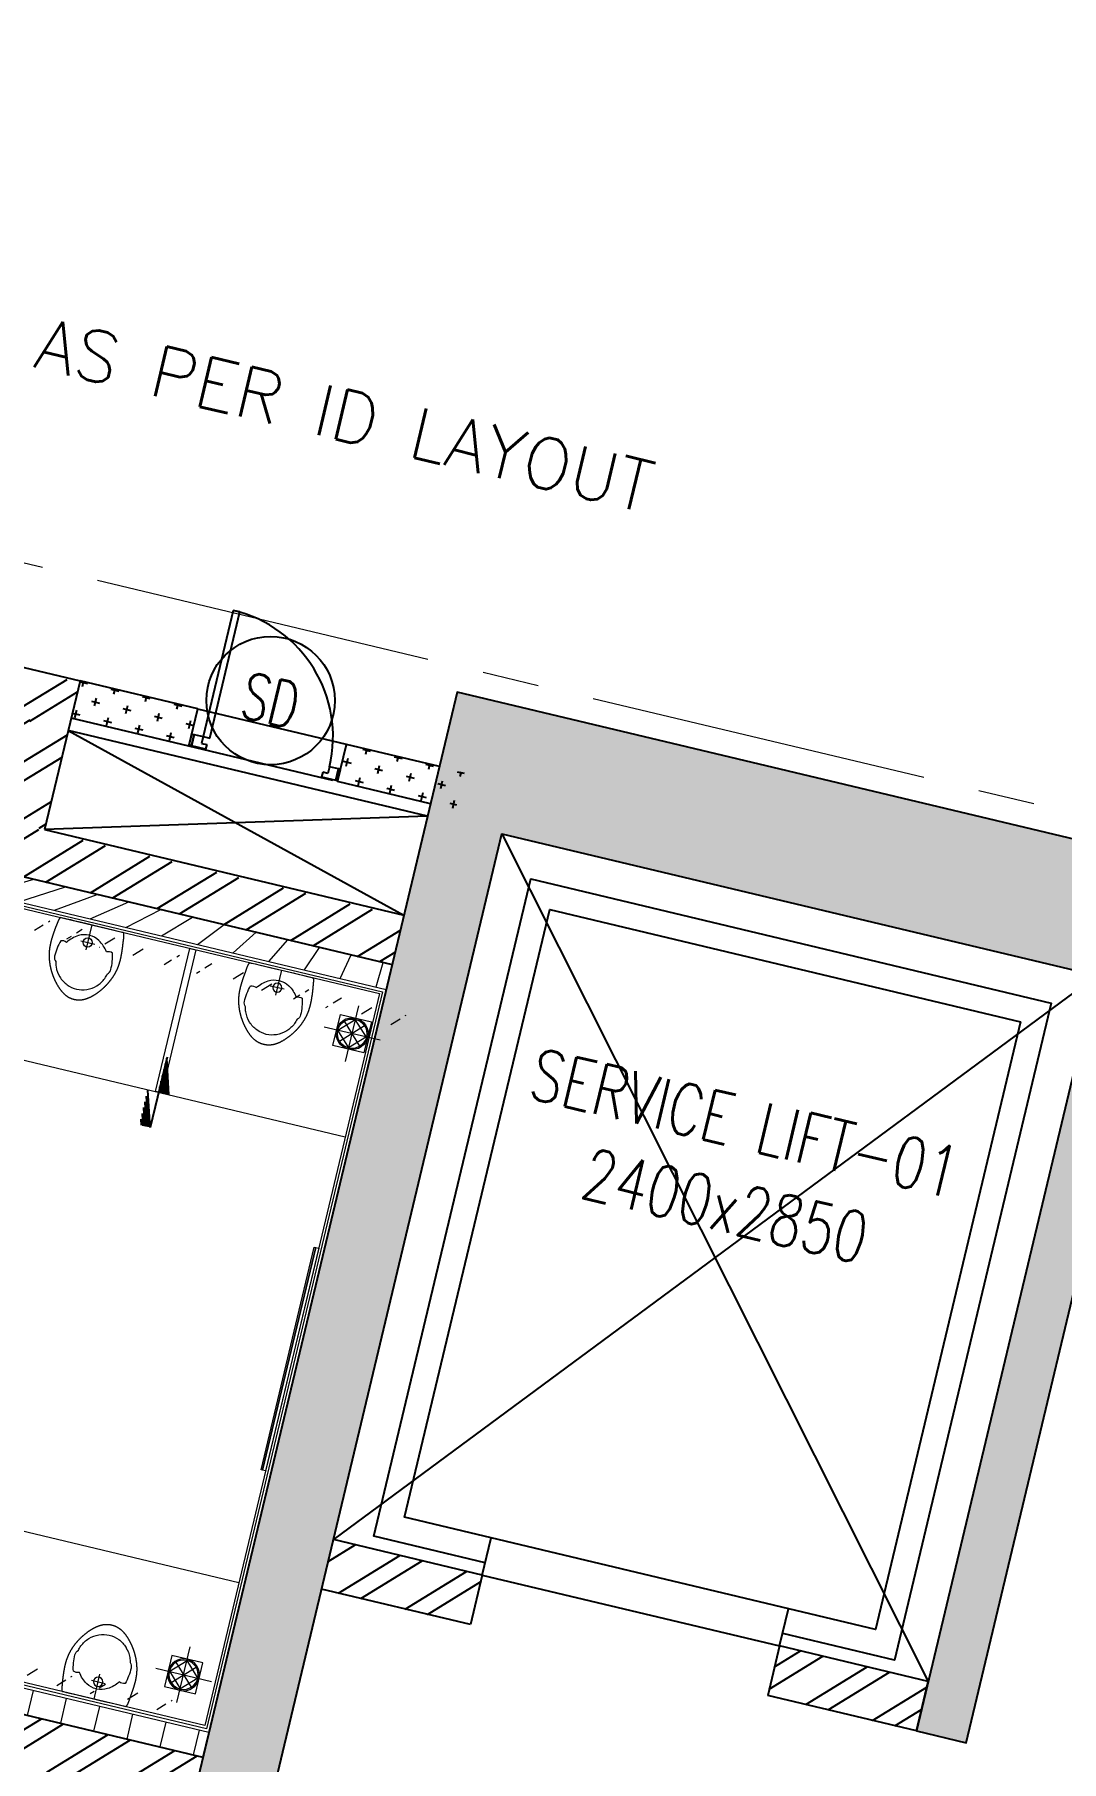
# Model space of a CAD drawing. Header units: millimetres. Extents: x 783817721 to 783927949, y 1443754877 to 1443839643.
# Drawn here: x 783905628 to 783909659, y 1443794272 to 1443801055 of the extents above; entities that cross this region are included whole.
import ezdxf
from ezdxf.enums import TextEntityAlignment as Align

# ---------------------------------------------------------------- set-up
doc = ezdxf.new("R2010")
doc.units = ezdxf.units.MM
doc.header["$LTSCALE"] = 700
doc.linetypes.add('CENTER2', pattern=[28.575, 19.05, -3.175, 3.175, -3.175])
doc.linetypes.add('HIDDEN', pattern=[9.525, 6.35, -3.175])
doc.layers.get('0').update_dxf_attribs({"linetype": 'CONTINUOUS'})
for name, color, linetype in [('A-COL', 31, 'CONTINUOUS'), ('A-CUTO-ABOVE', 8, 'HIDDEN'), ('A-DIM-XXX', 3, 'CONTINUOUS'), ('A-HATCH', 8, 'CONTINUOUS'), ('A-LIFT', 2, 'CONTINUOUS'), ('A-SILL-XXX', 2, 'CONTINUOUS'), ('A-TAG-DOOR', 2, 'CONTINUOUS'), ('A-TAG-RMNAME', 6, 'CONTINUOUS'), ('A-TILE DROP', 8, 'CONTINUOUS'), ('A-WALL 150', 6, 'CONTINUOUS'), ('A-WALL-XXX', 7, 'CONTINUOUS'), ('N-DOOR', 10, 'CONTINUOUS')]:
    doc.layers.add(name, color=color, linetype=linetype)
doc.layers.add('A-GRID', color=31, linetype='CENTER2', lineweight=5)
doc.layers.add('A-INT-FIXTURE', color=250, linetype='CONTINUOUS', lineweight=9)
doc.styles.add('ROMANS', font='romans.shx')
pattern_1 = [(45, (0, 0), (-26.5165043, 26.5165043), [])]
pattern_2 = [(31.58264, (783812088.39, 1443708293.1), (-99.77015, 162.28422), []), (31.58264, (783812175.74, 1443708272.26), (-99.77015, 162.28422), [])]
pattern_3 = [(346.5826, (783888814.277, 1443798714.85), (76.50154, 47.03205), [31.75, -95.25]), (76.5826, (783888826.035, 1443798695.726), (-47.03205, 76.50154), [31.75, -95.25])]

# ---------------------------------------------------------------- blocks, each defined once
blk = doc.blocks.new('TILE DROPE')
at = {"layer": 'A-TILE DROP'}
h = blk.add_hatch(dxfattribs=at)
h.set_pattern_fill('ANSI31', color=256, scale=300)
h.set_pattern_definition(pattern_1)
h.paths.add_polyline_path([(5831275, 4325034), (5831199, 4325034), (5831199, 4325286), (5831275, 4325286)])
h = blk.add_hatch(dxfattribs=at)
h.set_pattern_fill('ANSI31', color=256, scale=300)
h.set_pattern_definition(pattern_1)
h.paths.add_polyline_path([(5831275, 4325034), (5831351, 4325034), (5831351, 4324782), (5831275, 4324782)])
blk.add_line((5831275, 4325286), (5831275, 4324782), dxfattribs=at)
blk = doc.blocks.new('URINAL 3')
for p, q in [((39.2, 135.8), (38.2, 135.6)), ((40.2, 135.9), (39.2, 135.8)), ((41.3, 136), (40.2, 135.9)), ((42.4, 136.2), (41.3, 136)), ((43.4, 136.3), (42.4, 136.2)), ((44.5, 136.4), (43.4, 136.3)), ((45.6, 136.6), (44.5, 136.4)), ((46.8, 136.7), (45.6, 136.6)), ((47.9, 136.8), (46.8, 136.7)), ((49, 137), (47.9, 136.8)), ((50.2, 137.1), (49, 137)), ((51.3, 137.2), (50.2, 137.1)), ((52.5, 137.4), (51.3, 137.2)), ((53.7, 137.5), (52.5, 137.4)), ((54.8, 137.6), (53.7, 137.5)), ((56, 137.8), (54.8, 137.6)), ((57.2, 137.9), (56, 137.8)), ((58.4, 138), (57.2, 137.9)), ((59.6, 138.1), (58.4, 138)), ((60.9, 138.3), (59.6, 138.1)), ((62.1, 138.4), (60.9, 138.3)), ((63.3, 138.5), (62.1, 138.4)), ((64.5, 138.6), (63.3, 138.5)), ((65.8, 138.8), (64.5, 138.6)), ((67, 138.9), (65.8, 138.8)), ((68.3, 139), (67, 138.9)), ((69.5, 139.1), (68.3, 139)), ((70.8, 139.2), (69.5, 139.1)), ((72, 139.3), (70.8, 139.2)), ((73.3, 139.4), (72, 139.3)), ((74.6, 139.5), (73.3, 139.4)), ((75.8, 139.6), (74.6, 139.5)), ((77.1, 139.7), (75.8, 139.6)), ((78.4, 139.8), (77.1, 139.7)), ((79.6, 139.9), (78.4, 139.8)), ((80.9, 140), (79.6, 139.9)), ((82.2, 140.1), (80.9, 140)), ((83.4, 140.2), (82.2, 140.1)), ((84.7, 140.3), (83.4, 140.2)), ((85.9, 140.3), (84.7, 140.3)), ((87.2, 140.4), (85.9, 140.3)), ((88.5, 140.5), (87.2, 140.4)), ((89.7, 140.5), (88.5, 140.5)), ((91, 140.6), (89.7, 140.5)), ((92.2, 140.7), (91, 140.6)), ((93.5, 140.7), (92.2, 140.7)), ((94.7, 140.8), (93.5, 140.7)), ((96, 140.8), (94.7, 140.8)), ((97.2, 140.8), (96, 140.8)), ((98.4, 140.9), (97.2, 140.8)), ((99.7, 140.9), (98.4, 140.9)), ((100.9, 140.9), (99.7, 140.9)), ((102.1, 140.9), (100.9, 140.9)), ((103.3, 141), (102.1, 140.9)), ((104.5, 141), (103.3, 141)), ((105.7, 141), (104.5, 141)), ((106.9, 141), (105.7, 141)), ((108.1, 141), (106.9, 141)), ((109.2, 140.9), (108.1, 141)), ((110.4, 140.9), (109.2, 140.9)), ((111.6, 140.9), (110.4, 140.9)), ((112.7, 140.9), (111.6, 140.9)), ((113.9, 140.8), (112.7, 140.9)), ((115, 140.8), (113.9, 140.8)), ((116.2, 140.8), (115, 140.8)), ((117.3, 140.7), (116.2, 140.8)), ((118.4, 140.6), (117.3, 140.7)), ((119.6, 140.6), (118.4, 140.6)), ((120.7, 140.5), (119.6, 140.6)), ((121.8, 140.4), (120.7, 140.5)), ((122.9, 140.4), (121.8, 140.4)), ((124, 140.3), (122.9, 140.4)), ((125.1, 140.2), (124, 140.3)), ((126.2, 140.1), (125.1, 140.2)), ((127.3, 140), (126.2, 140.1)), ((128.4, 139.9), (127.3, 140)), ((129.4, 139.8), (128.4, 139.9)), ((130.5, 139.7), (129.4, 139.8)), ((131.6, 139.6), (130.5, 139.7)), ((132.6, 139.4), (131.6, 139.6)), ((133.7, 139.3), (132.6, 139.4)), ((134.8, 139.2), (133.7, 139.3)), ((135.8, 139), (134.8, 139.2)), ((136.9, 138.9), (135.8, 139)), ((137.9, 138.7), (136.9, 138.9)), ((139, 138.6), (137.9, 138.7)), ((140, 138.4), (139, 138.6)), ((141, 138.3), (140, 138.4)), ((142.1, 138.1), (141, 138.3)), ((143.1, 137.9), (142.1, 138.1)), ((144.1, 137.7), (143.1, 137.9)), ((145.1, 137.5), (144.1, 137.7)), ((146.1, 137.4), (145.1, 137.5)), ((147.2, 137.2), (146.1, 137.4)), ((148.2, 137), (147.2, 137.2)), ((149.2, 136.7), (148.2, 137)), ((150.2, 136.5), (149.2, 136.7)), ((151.2, 136.3), (150.2, 136.5)), ((152.2, 136.1), (151.2, 136.3)), ((153.2, 135.9), (152.2, 136.1)), ((154.2, 135.6), (153.2, 135.9)), ((0.1, 85.9), (0, 68.2)), ((0, 68.2), (0, 47.5)), ((0.3, 118), (0.1, 106.9)), ((0.1, 106.9), (0.1, 85.9)), ((0.4, 123.1), (0.3, 118)), ((0.5, 126.2), (0.4, 123.1)), ((0.6, 127.9), (0.5, 126.2)), ((0.8, 128.6), (0.6, 127.9)), ((1.1, 128.8), (0.8, 128.6)), ((1.3, 128.9), (1.1, 128.8)), ((1.7, 129), (1.3, 128.9)), ((2, 129.2), (1.7, 129)), ((2.4, 129.3), (2, 129.2)), ((2.8, 129.5), (2.4, 129.3)), ((3.2, 129.7), (2.8, 129.5)), ((3.6, 129.9), (3.2, 129.7)), ((4, 130), (3.6, 129.9)), ((4.5, 130.2), (4, 130)), ((4.9, 130.4), (4.5, 130.2)), ((5.4, 130.5), (4.9, 130.4)), ((5.9, 130.7), (5.4, 130.5)), ((6.3, 130.8), (5.9, 130.7)), ((6.8, 131), (6.3, 130.8)), ((7.3, 131.1), (6.8, 131)), ((7.7, 131.2), (7.3, 131.1)), ((8.2, 131.4), (7.7, 131.2)), ((8.7, 131.5), (8.2, 131.4)), ((9.2, 131.6), (8.7, 131.5)), ((9.8, 131.8), (9.2, 131.6)), ((10.3, 131.9), (9.8, 131.8)), ((10.8, 132), (10.3, 131.9)), ((11.3, 132.1), (10.8, 132)), ((11.9, 132.2), (11.3, 132.1)), ((12.4, 132.4), (11.9, 132.2)), ((13, 132.5), (12.4, 132.4)), ((13.6, 132.6), (13, 132.5)), ((14.2, 132.7), (13.6, 132.6)), ((14.8, 132.8), (14.2, 132.7)), ((15.4, 132.9), (14.8, 132.8)), ((16, 133), (15.4, 132.9)), ((16.6, 133.1), (16, 133)), ((17.3, 133.2), (16.6, 133.1)), ((18, 133.3), (17.3, 133.2)), ((18.6, 133.4), (18, 133.3)), ((20, 133.6), (19.3, 133.5)), ((20.7, 133.7), (20, 133.6)), ((21.4, 133.8), (20.7, 133.7)), ((22.2, 133.9), (21.4, 133.8)), ((22.9, 134.1), (22.2, 133.9)), ((23.7, 134.2), (22.9, 134.1)), ((24.5, 134.3), (23.7, 134.2)), ((25.3, 134.4), (24.5, 134.3)), ((26.1, 134.5), (25.3, 134.4)), ((26.9, 134.6), (26.1, 134.5)), ((27.8, 134.7), (26.9, 134.6)), ((28.7, 134.8), (27.8, 134.7)), ((29.5, 134.9), (28.7, 134.8)), ((30.4, 135.1), (29.5, 134.9)), ((31.3, 135.2), (30.4, 135.1)), ((32.3, 135.3), (31.3, 135.2)), ((33.2, 135.4), (32.3, 135.3)), ((34.2, 135.5), (33.2, 135.4)), ((35.2, 135.3), (34.2, 135.1)), ((36.1, 135.4), (35.2, 135.3)), ((37.1, 135.5), (36.1, 135.4)), ((38.2, 135.6), (37.1, 135.5)), ((155.2, 135.4), (154.2, 135.6)), ((156.2, 135.2), (155.2, 135.4)), ((157.2, 134.9), (156.2, 135.2)), ((158.2, 134.7), (157.2, 134.9)), ((159.2, 134.4), (158.2, 134.7)), ((160.1, 134.1), (159.2, 134.4)), ((161.1, 133.9), (160.1, 134.1)), ((162.1, 133.6), (161.1, 133.9)), ((163.1, 133.3), (162.1, 133.6)), ((164.1, 133), (163.1, 133.3)), ((165.1, 132.7), (164.1, 133)), ((166.1, 132.4), (165.1, 132.7)), ((167, 132.1), (166.1, 132.4)), ((168, 131.8), (167, 132.1)), ((169, 131.5), (168, 131.8)), ((170, 131.2), (169, 131.5)), ((171, 130.9), (170, 131.2)), ((171.9, 130.6), (171, 130.9)), ((172.9, 130.3), (171.9, 130.6)), ((173.9, 129.9), (172.9, 130.3)), ((174.9, 129.6), (173.9, 129.9)), ((175.8, 129.2), (174.9, 129.6)), ((176.8, 128.9), (175.8, 129.2)), ((177.8, 128.5), (176.8, 128.9)), ((178.8, 128.2), (177.8, 128.5)), ((179.8, 127.8), (178.8, 128.2)), ((180.7, 127.4), (179.8, 127.8)), ((181.7, 127.1), (180.7, 127.4)), ((182.7, 126.7), (181.7, 127.1)), ((183.7, 126.3), (182.7, 126.7)), ((184.6, 125.9), (183.7, 126.3)), ((185.6, 125.5), (184.6, 125.9)), ((186.6, 125.1), (185.6, 125.5)), ((187.6, 124.7), (186.6, 125.1)), ((188.5, 124.3), (187.6, 124.7)), ((189.5, 123.9), (188.5, 124.3)), ((190.5, 123.5), (189.5, 123.9)), ((191.4, 123.1), (190.5, 123.5)), ((192.4, 122.6), (191.4, 123.1)), ((193.4, 122.2), (192.4, 122.6)), ((194.4, 121.8), (193.4, 122.2)), ((195.3, 121.3), (194.4, 121.8)), ((196.3, 120.9), (195.3, 121.3)), ((197.3, 120.4), (196.3, 120.9)), ((198.2, 120), (197.3, 120.4)), ((199.2, 119.5), (198.2, 120)), ((200.2, 119), (199.2, 119.5)), ((201.1, 118.6), (200.2, 119)), ((202.1, 118.1), (201.1, 118.6)), ((203, 117.6), (202.1, 118.1)), ((204, 117.1), (203, 117.6)), ((205, 116.6), (204, 117.1)), ((205.9, 116.1), (205, 116.6)), ((206.9, 115.6), (205.9, 116.1)), ((207.8, 115.1), (206.9, 115.6)), ((208.8, 114.6), (207.8, 115.1)), ((209.8, 114.1), (208.8, 114.6)), ((210.7, 113.5), (209.8, 114.1)), ((211.7, 113), (210.7, 113.5)), ((212.6, 112.5), (211.7, 113)), ((213.6, 111.9), (212.6, 112.5)), ((214.5, 111.4), (213.6, 111.9)), ((215.5, 110.9), (214.5, 111.4)), ((216.4, 110.3), (215.5, 110.9)), ((217.4, 109.7), (216.4, 110.3)), ((218.3, 109.2), (217.4, 109.7)), ((219.3, 108.6), (218.3, 109.2)), ((220.2, 108), (219.3, 108.6)), ((221.1, 107.4), (220.2, 108)), ((222.1, 106.9), (221.1, 107.4)), ((223, 106.3), (222.1, 106.9)), ((224, 105.7), (223, 106.3)), ((224.9, 105.1), (224, 105.7)), ((225.8, 104.5), (224.9, 105.1)), ((226.8, 103.9), (225.8, 104.5)), ((227.7, 103.2), (226.8, 103.9)), ((228.6, 102.6), (227.7, 103.2)), ((229.6, 102), (228.6, 102.6)), ((230.5, 101.4), (229.6, 102)), ((231.4, 100.7), (230.5, 101.4)), ((232.3, 100.1), (231.4, 100.7)), ((233.3, 99.4), (232.3, 100.1)), ((234.2, 98.8), (233.3, 99.4)), ((235.1, 98.1), (234.2, 98.8)), ((236, 97.5), (235.1, 98.1)), ((236.9, 96.8), (236, 97.5)), ((237.8, 96.1), (236.9, 96.8)), ((238.7, 95.5), (237.8, 96.1)), ((239.7, 94.8), (238.7, 95.5)), ((240.6, 94.1), (239.7, 94.8)), ((241.5, 93.4), (240.6, 94.1)), ((242.4, 92.7), (241.5, 93.4)), ((243.3, 92), (242.4, 92.7)), ((244.1, 91.3), (243.3, 92)), ((245, 90.6), (244.1, 91.3)), ((245.9, 89.9), (245, 90.6)), ((246.8, 89.2), (245.9, 89.9)), ((247.7, 88.5), (246.8, 89.2)), ((248.6, 87.7), (247.7, 88.5)), ((249.4, 87), (248.6, 87.7)), ((250.3, 86.3), (249.4, 87)), ((251.2, 85.6), (250.3, 86.3)), ((252, 84.8), (251.2, 85.6)), ((252.9, 84.1), (252, 84.8)), ((253.7, 83.4), (252.9, 84.1)), ((254.6, 82.6), (253.7, 83.4)), ((255.4, 81.9), (254.6, 82.6)), ((256.3, 81.1), (255.4, 81.9)), ((257.1, 80.4), (256.3, 81.1)), ((257.9, 79.6), (257.1, 80.4)), ((258.7, 78.8), (257.9, 79.6)), ((259.6, 78.1), (258.7, 78.8)), ((260.4, 77.3), (259.6, 78.1)), ((261.2, 76.5), (260.4, 77.3)), ((262, 75.8), (261.2, 76.5)), ((262.8, 75), (262, 75.8)), ((263.5, 74.2), (262.8, 75)), ((264.3, 73.5), (263.5, 74.2)), ((265.1, 72.7), (264.3, 73.5)), ((265.9, 71.9), (265.1, 72.7)), ((266.6, 71.1), (265.9, 71.9)), ((267.4, 70.3), (266.6, 71.1)), ((268.1, 69.5), (267.4, 70.3)), ((268.9, 68.8), (268.1, 69.5)), ((269.6, 68), (268.9, 68.8)), ((270.3, 67.2), (269.6, 68)), ((0, 47.5), (0, 24.9)), ((0, 24.9), (0, -24.1)), ((0, 1.2), (0, 0.4)), ((0, 0.4), (0, -0.4)), ((70.6, -27.3), (70.6, 28.4)), ((271.1, 66.4), (270.3, 67.2)), ((271.8, 65.6), (271.1, 66.4)), ((272.5, 64.8), (271.8, 65.6)), ((273.2, 64), (272.5, 64.8)), ((273.9, 63.2), (273.2, 64)), ((274.5, 62.4), (273.9, 63.2)), ((275.2, 61.6), (274.5, 62.4)), ((275.9, 60.8), (275.2, 61.6)), ((276.5, 60), (275.9, 60.8)), ((277.2, 59.2), (276.5, 60)), ((277.8, 58.4), (277.2, 59.2)), ((278.5, 57.6), (277.8, 58.4)), ((279.1, 56.8), (278.5, 57.6)), ((279.7, 56), (279.1, 56.8)), ((280.3, 55.2), (279.7, 56)), ((280.9, 54.4), (280.3, 55.2)), ((281.5, 53.6), (280.9, 54.4)), ((282, 52.8), (281.5, 53.6)), ((282.6, 52), (282, 52.8)), ((283.2, 51.2), (282.6, 52)), ((283.7, 50.4), (283.2, 51.2)), ((284.3, 49.6), (283.7, 50.4)), ((284.8, 48.8), (284.3, 49.6)), ((285.3, 48), (284.8, 48.8)), ((285.8, 47.2), (285.3, 48)), ((286.3, 46.4), (285.8, 47.2)), ((286.8, 45.6), (286.3, 46.4)), ((287.3, 44.8), (286.8, 45.6)), ((287.8, 44), (287.3, 44.8)), ((288.2, 43.2), (287.8, 44)), ((288.7, 42.4), (288.2, 43.2)), ((289.1, 41.6), (288.7, 42.4)), ((289.6, 40.8), (289.1, 41.6)), ((290, 40), (289.6, 40.8)), ((290.4, 39.2), (290, 40)), ((290.8, 38.4), (290.4, 39.2)), ((291.2, 37.6), (290.8, 38.4)), ((291.6, 36.8), (291.2, 37.6)), ((292, 36), (291.6, 36.8)), ((292.3, 35.2), (292, 36)), ((292.7, 34.4), (292.3, 35.2)), ((293, 33.6), (292.7, 34.4)), ((293.4, 32.8), (293, 33.6)), ((293.7, 32), (293.4, 32.8)), ((294.1, 31.2), (293.7, 32)), ((294.4, 30.4), (294.1, 31.2)), ((294.7, 29.6), (294.4, 30.4)), ((295, 28.8), (294.7, 29.6)), ((295.3, 28), (295, 28.8)), ((295.5, 27.2), (295.3, 28)), ((295.8, 26.4), (295.5, 27.2)), ((296.1, 25.6), (295.8, 26.4)), ((296.3, 24.8), (296.1, 25.6)), ((296.6, 24), (296.3, 24.8)), ((296.8, 23.2), (296.6, 24)), ((297, 22.4), (296.8, 23.2)), ((297.3, 21.6), (297, 22.4)), ((297.5, 20.8), (297.3, 21.6)), ((297.7, 20), (297.5, 20.8)), ((297.9, 19.2), (297.7, 20)), ((298, 18.4), (297.9, 19.2)), ((298.2, 17.6), (298, 18.4)), ((298.4, 16.8), (298.2, 17.6)), ((298.5, 16), (298.4, 16.8)), ((298.7, 15.2), (298.5, 16)), ((298.8, 14.4), (298.7, 15.2)), ((299, 13.6), (298.8, 14.4)), ((299.1, 12.8), (299, 13.6)), ((299.2, 12), (299.1, 12.8)), ((299.3, 11.2), (299.2, 12)), ((299.4, 10.4), (299.3, 11.2)), ((299.5, 9.6), (299.4, 10.4)), ((299.6, 8.8), (299.5, 9.6)), ((299.7, 8), (299.6, 8.8)), ((299.7, 7.2), (299.7, 8)), ((299.8, 6.4), (299.7, 7.2)), ((299.9, 5.6), (299.8, 6.4)), ((299.9, 4.8), (299.9, 5.6)), ((299.9, 4), (299.9, 4.8)), ((300, 3.2), (299.9, 4)), ((300, 2.4), (300, 3.2)), ((300, 1.6), (300, 2.4)), ((300, 0.8), (300, 1.6)), ((300, 0), (300, 0.8)), ((300, 0), (300, 0)), ((0, 0), (100.8, 0)), ((0, -24.1), (0, -46.7)), ((0, -46.7), (0, -67.4)), ((0, -67.4), (0.1, -85.1)), ((269.6, -68), (270.3, -67.2)), ((270.3, -67.2), (271.1, -66.4)), ((271.1, -66.4), (271.8, -65.6)), ((271.8, -65.6), (272.5, -64.8)), ((272.5, -64.8), (273.2, -64)), ((273.2, -64), (273.9, -63.2)), ((273.9, -63.2), (274.5, -62.4)), ((274.5, -62.4), (275.2, -61.6)), ((275.2, -61.6), (275.9, -60.8)), ((275.9, -60.8), (276.5, -60)), ((276.5, -60), (277.2, -59.2)), ((277.2, -59.2), (277.8, -58.4)), ((277.8, -58.4), (278.5, -57.6)), ((278.5, -57.6), (279.1, -56.8)), ((279.1, -56.8), (279.7, -56)), ((279.7, -56), (280.3, -55.2)), ((280.3, -55.2), (280.9, -54.4)), ((280.9, -54.4), (281.5, -53.6)), ((281.5, -53.6), (282, -52.8)), ((282, -52.8), (282.6, -52)), ((282.6, -52), (283.2, -51.2)), ((283.2, -51.2), (283.7, -50.4)), ((283.7, -50.4), (284.3, -49.6)), ((284.3, -49.6), (284.8, -48.8)), ((284.8, -48.8), (285.3, -48)), ((285.3, -48), (285.8, -47.2)), ((285.8, -47.2), (286.3, -46.4)), ((286.3, -46.4), (286.8, -45.6)), ((286.8, -45.6), (287.3, -44.8)), ((287.3, -44.8), (287.8, -44)), ((287.8, -44), (288.2, -43.2)), ((288.2, -43.2), (288.7, -42.4)), ((288.7, -42.4), (289.1, -41.6)), ((289.1, -41.6), (289.6, -40.8)), ((289.6, -40.8), (290, -40)), ((290, -40), (290.4, -39.2)), ((290.4, -39.2), (290.8, -38.4)), ((290.8, -38.4), (291.2, -37.6)), ((291.2, -37.6), (291.6, -36.8)), ((291.6, -36.8), (292, -36)), ((292, -36), (292.3, -35.2)), ((292.3, -35.2), (292.7, -34.4)), ((292.7, -34.4), (293, -33.6)), ((293, -33.6), (293.4, -32.8)), ((293.4, -32.8), (293.7, -32)), ((293.7, -32), (294.1, -31.2)), ((294.1, -31.2), (294.4, -30.4)), ((294.4, -30.4), (294.7, -29.6)), ((294.7, -29.6), (295, -28.8)), ((295, -28.8), (295.3, -28)), ((295.3, -28), (295.5, -27.2)), ((295.5, -27.2), (295.8, -26.4)), ((295.8, -26.4), (296.1, -25.6)), ((296.1, -25.6), (296.3, -24.8)), ((296.3, -24.8), (296.6, -24)), ((296.6, -24), (296.8, -23.2)), ((296.8, -23.2), (297, -22.4)), ((297, -22.4), (297.3, -21.6)), ((297.3, -21.6), (297.5, -20.8)), ((297.5, -20.8), (297.7, -20)), ((297.7, -20), (297.9, -19.2)), ((297.9, -19.2), (298, -18.4)), ((298, -18.4), (298.2, -17.6)), ((298.2, -17.6), (298.4, -16.8)), ((298.4, -16.8), (298.5, -16)), ((298.5, -16), (298.7, -15.2)), ((298.7, -15.2), (298.8, -14.4)), ((298.8, -14.4), (299, -13.6)), ((299, -13.6), (299.1, -12.8)), ((299.1, -12.8), (299.2, -12)), ((299.2, -12), (299.3, -11.2)), ((299.3, -11.2), (299.4, -10.4)), ((299.4, -10.4), (299.5, -9.6)), ((299.5, -9.6), (299.6, -8.8)), ((299.6, -8.8), (299.7, -8)), ((299.7, -7.2), (299.8, -6.4)), ((299.7, -8), (299.7, -7.2)), ((299.8, -6.4), (299.9, -5.6)), ((299.9, -4), (300, -3.2)), ((299.9, -4.8), (299.9, -4)), ((299.9, -5.6), (299.9, -4.8)), ((300, -0.8), (300, 0)), ((300, 0), (300, 0)), ((300, -1.6), (300, -0.8)), ((300, -2.4), (300, -1.6)), ((300, -3.2), (300, -2.4)), ((0.1, -85.1), (0.1, -99.1)), ((0.1, -99.1), (0.2, -109.7)), ((0.2, -109.7), (0.3, -117.2)), ((0.3, -117.2), (0.4, -122.3)), ((0.4, -122.3), (0.5, -125.4)), ((0.5, -125.4), (0.6, -127.1)), ((0.6, -127.1), (0.8, -127.8)), ((0.8, -127.8), (1.1, -128)), ((1.1, -128), (1.3, -128.1)), ((1.3, -128.1), (1.7, -128.2)), ((1.7, -128.2), (2, -128.4)), ((2, -128.4), (2.4, -128.5)), ((2.4, -128.5), (2.8, -128.7)), ((2.8, -128.7), (3.2, -128.9)), ((3.2, -128.9), (3.6, -129.1)), ((3.6, -129.1), (4, -129.2)), ((4, -129.2), (4.5, -129.4)), ((4.5, -129.4), (4.9, -129.6)), ((4.9, -129.6), (5.4, -129.7)), ((5.4, -129.7), (5.9, -129.9)), ((5.9, -129.9), (6.3, -130)), ((6.3, -130), (6.8, -130.2)), ((6.8, -130.2), (7.3, -130.3)), ((7.3, -130.3), (7.7, -130.5)), ((7.7, -130.5), (8.2, -130.6)), ((8.2, -130.6), (8.7, -130.7)), ((8.7, -130.7), (9.2, -130.9)), ((9.2, -130.9), (9.8, -131)), ((9.8, -131), (10.3, -131.1)), ((10.3, -131.1), (10.8, -131.2)), ((10.8, -131.2), (11.3, -131.3)), ((11.3, -131.3), (11.9, -131.5)), ((11.9, -131.5), (12.4, -131.6)), ((12.4, -131.6), (13, -131.7)), ((13, -131.7), (13.6, -131.8)), ((13.6, -131.8), (14.2, -131.9)), ((14.2, -131.9), (14.8, -132)), ((14.8, -132), (15.4, -132.1)), ((15.4, -132.1), (16, -132.2)), ((16, -132.2), (16.6, -132.3)), ((16.6, -132.3), (17.3, -132.4)), ((17.3, -132.4), (18, -132.5)), ((18, -132.5), (18.6, -132.6)), ((18.6, -132.6), (19.3, -132.7)), ((19.3, -132.7), (20, -132.8)), ((20, -132.8), (20.7, -132.9)), ((20.7, -132.9), (21.4, -133.1)), ((21.4, -133.1), (22.2, -133.2)), ((22.2, -133.2), (22.9, -133.3)), ((22.9, -133.3), (23.7, -133.4)), ((23.7, -133.4), (24.5, -133.5)), ((24.5, -133.5), (25.3, -133.6)), ((25.3, -133.6), (26.1, -133.7)), ((26.1, -133.7), (26.9, -133.8)), ((26.9, -133.8), (27.8, -133.9)), ((27.8, -133.9), (28.7, -134)), ((28.7, -134), (29.5, -134.1)), ((29.5, -134.1), (30.4, -134.3)), ((30.4, -134.3), (31.3, -134.4)), ((31.3, -134.4), (32.3, -134.5)), ((32.3, -134.5), (33.2, -134.6)), ((33.2, -134.6), (34.2, -134.7)), ((34.2, -135.1), (35.2, -135.3)), ((35.2, -135.3), (36.1, -135.4)), ((36.1, -135.4), (37.1, -135.5)), ((37.1, -135.5), (38.2, -135.7)), ((153.2, -135.9), (154.2, -135.6)), ((154.2, -135.6), (155.2, -135.4)), ((155.2, -135.4), (156.2, -135.2)), ((156.2, -135.2), (157.2, -134.9)), ((157.2, -134.9), (158.2, -134.7)), ((158.2, -134.7), (159.2, -134.4)), ((159.2, -134.4), (160.1, -134.1)), ((160.1, -134.1), (161.1, -133.9)), ((161.1, -133.9), (162.1, -133.6)), ((162.1, -133.6), (163.1, -133.3)), ((163.1, -133.3), (164.1, -133)), ((164.1, -133), (165.1, -132.7)), ((165.1, -132.7), (166.1, -132.5)), ((166.1, -132.5), (167, -132.2)), ((167, -132.2), (168, -131.8)), ((168, -131.8), (169, -131.5)), ((169, -131.5), (170, -131.2)), ((170, -131.2), (171, -130.9)), ((171, -130.9), (171.9, -130.6)), ((171.9, -130.6), (172.9, -130.3)), ((172.9, -130.3), (173.9, -129.9)), ((173.9, -129.9), (174.9, -129.6)), ((174.9, -129.6), (175.8, -129.2)), ((175.8, -129.2), (176.8, -128.9)), ((176.8, -128.9), (177.8, -128.5)), ((177.8, -128.5), (178.8, -128.2)), ((178.8, -128.2), (179.8, -127.8)), ((179.8, -127.8), (180.7, -127.5)), ((180.7, -127.5), (181.7, -127.1)), ((181.7, -127.1), (182.7, -126.7)), ((182.7, -126.7), (183.7, -126.3)), ((183.7, -126.3), (184.6, -125.9)), ((184.6, -125.9), (185.6, -125.5)), ((185.6, -125.5), (186.6, -125.1)), ((186.6, -125.1), (187.6, -124.7)), ((187.6, -124.7), (188.5, -124.3)), ((188.5, -124.3), (189.5, -123.9)), ((189.5, -123.9), (190.5, -123.5)), ((190.5, -123.5), (191.4, -123.1)), ((191.4, -123.1), (192.4, -122.6)), ((192.4, -122.6), (193.4, -122.2)), ((193.4, -122.2), (194.4, -121.8)), ((194.4, -121.8), (195.3, -121.3)), ((195.3, -121.3), (196.3, -120.9)), ((196.3, -120.9), (197.3, -120.4)), ((197.3, -120.4), (198.2, -120)), ((198.2, -120), (199.2, -119.5)), ((199.2, -119.5), (200.2, -119)), ((200.2, -119), (201.1, -118.6)), ((201.1, -118.6), (202.1, -118.1)), ((202.1, -118.1), (203, -117.6)), ((203, -117.6), (204, -117.1)), ((204, -117.1), (205, -116.6)), ((205, -116.6), (205.9, -116.1)), ((205.9, -116.1), (206.9, -115.6)), ((206.9, -115.6), (207.8, -115.1)), ((207.8, -115.1), (208.8, -114.6)), ((208.8, -114.6), (209.8, -114.1)), ((209.8, -114.1), (210.7, -113.6)), ((210.7, -113.6), (211.7, -113)), ((211.7, -113), (212.6, -112.5)), ((212.6, -112.5), (213.6, -112)), ((213.6, -112), (214.5, -111.4)), ((214.5, -111.4), (215.5, -110.9)), ((215.5, -110.9), (216.4, -110.3)), ((216.4, -110.3), (217.4, -109.7)), ((217.4, -109.7), (218.3, -109.2)), ((218.3, -109.2), (219.3, -108.6)), ((219.3, -108.6), (220.2, -108)), ((220.2, -108), (221.1, -107.5)), ((221.1, -107.5), (222.1, -106.9)), ((222.1, -106.9), (223, -106.3)), ((223, -106.3), (224, -105.7)), ((224, -105.7), (224.9, -105.1)), ((224.9, -105.1), (225.8, -104.5)), ((225.8, -104.5), (226.8, -103.9)), ((226.8, -103.9), (227.7, -103.2)), ((227.7, -103.2), (228.6, -102.6)), ((228.6, -102.6), (229.6, -102)), ((229.6, -102), (230.5, -101.4)), ((230.5, -101.4), (231.4, -100.7)), ((231.4, -100.7), (232.3, -100.1)), ((232.3, -100.1), (233.3, -99.4)), ((233.3, -99.4), (234.2, -98.8)), ((234.2, -98.8), (235.1, -98.1)), ((235.1, -98.1), (236, -97.5)), ((236, -97.5), (236.9, -96.8)), ((236.9, -96.8), (237.8, -96.1)), ((237.8, -96.1), (238.7, -95.5)), ((238.7, -95.5), (239.7, -94.8)), ((239.7, -94.8), (240.6, -94.1)), ((240.6, -94.1), (241.5, -93.4)), ((241.5, -93.4), (242.4, -92.7)), ((242.4, -92.7), (243.3, -92)), ((243.3, -92), (244.1, -91.3)), ((244.1, -91.3), (245, -90.6)), ((245, -90.6), (245.9, -89.9)), ((245.9, -89.9), (246.8, -89.2)), ((246.8, -89.2), (247.7, -88.5)), ((247.7, -88.5), (248.6, -87.8)), ((248.6, -87.8), (249.4, -87)), ((249.4, -87), (250.3, -86.3)), ((250.3, -86.3), (251.2, -85.6)), ((251.2, -85.6), (252, -84.8)), ((252, -84.8), (252.9, -84.1)), ((252.9, -84.1), (253.7, -83.4)), ((253.7, -83.4), (254.6, -82.6)), ((254.6, -82.6), (255.4, -81.9)), ((255.4, -81.9), (256.3, -81.1)), ((256.3, -81.1), (257.1, -80.4)), ((257.1, -80.4), (257.9, -79.6)), ((257.9, -79.6), (258.7, -78.8)), ((258.7, -78.8), (259.6, -78.1)), ((259.6, -78.1), (260.4, -77.3)), ((260.4, -77.3), (261.2, -76.6)), ((261.2, -76.6), (262, -75.8)), ((262, -75.8), (262.8, -75)), ((262.8, -75), (263.5, -74.2)), ((263.5, -74.2), (264.3, -73.5)), ((264.3, -73.5), (265.1, -72.7)), ((265.1, -72.7), (265.9, -71.9)), ((265.9, -71.9), (266.6, -71.1)), ((266.6, -71.1), (267.4, -70.3)), ((267.4, -70.3), (268.1, -69.6)), ((268.1, -69.6), (268.9, -68.8)), ((268.9, -68.8), (269.6, -68)), ((38.2, -135.7), (39.2, -135.8)), ((39.2, -135.8), (40.2, -135.9)), ((40.2, -135.9), (41.3, -136)), ((41.3, -136), (42.4, -136.2)), ((42.4, -136.2), (43.4, -136.3)), ((43.4, -136.3), (44.5, -136.4)), ((44.5, -136.4), (45.6, -136.6)), ((45.6, -136.6), (46.8, -136.7)), ((46.8, -136.7), (47.9, -136.8)), ((47.9, -136.8), (49, -137)), ((49, -137), (50.2, -137.1)), ((50.2, -137.1), (51.3, -137.2)), ((51.3, -137.2), (52.5, -137.4)), ((52.5, -137.4), (53.7, -137.5)), ((53.7, -137.5), (54.8, -137.6)), ((54.8, -137.6), (56, -137.8)), ((56, -137.8), (57.2, -137.9)), ((57.2, -137.9), (58.4, -138)), ((58.4, -138), (59.6, -138.2)), ((59.6, -138.2), (60.9, -138.3)), ((60.9, -138.3), (62.1, -138.4)), ((62.1, -138.4), (63.3, -138.5)), ((63.3, -138.5), (64.5, -138.6)), ((64.5, -138.6), (65.8, -138.8)), ((65.8, -138.8), (67, -138.9)), ((67, -138.9), (68.3, -139)), ((68.3, -139), (69.5, -139.1)), ((69.5, -139.1), (70.8, -139.2)), ((70.8, -139.2), (72, -139.3)), ((72, -139.3), (73.3, -139.4)), ((73.3, -139.4), (74.6, -139.5)), ((74.6, -139.5), (75.8, -139.6)), ((75.8, -139.6), (77.1, -139.7)), ((77.1, -139.7), (78.4, -139.8)), ((78.4, -139.8), (79.6, -139.9)), ((79.6, -139.9), (80.9, -140)), ((80.9, -140), (82.2, -140.1)), ((82.2, -140.1), (83.4, -140.2)), ((83.4, -140.2), (84.7, -140.3)), ((84.7, -140.3), (85.9, -140.3)), ((85.9, -140.3), (87.2, -140.4)), ((87.2, -140.4), (88.5, -140.5)), ((88.5, -140.5), (89.7, -140.6)), ((89.7, -140.6), (91, -140.6)), ((91, -140.6), (92.2, -140.7)), ((92.2, -140.7), (93.5, -140.7)), ((93.5, -140.7), (94.7, -140.8)), ((94.7, -140.8), (96, -140.8)), ((96, -140.8), (97.2, -140.8)), ((97.2, -140.8), (98.4, -140.9)), ((98.4, -140.9), (99.7, -140.9)), ((99.7, -140.9), (100.9, -140.9)), ((100.9, -140.9), (102.1, -141)), ((102.1, -141), (103.3, -141)), ((103.3, -141), (104.5, -141)), ((104.5, -141), (105.7, -141)), ((105.7, -141), (106.9, -141)), ((106.9, -141), (108.1, -141)), ((108.1, -141), (109.2, -141)), ((109.2, -141), (110.4, -140.9)), ((110.4, -140.9), (111.6, -140.9)), ((111.6, -140.9), (112.7, -140.9)), ((112.7, -140.9), (113.9, -140.8)), ((113.9, -140.8), (115, -140.8)), ((115, -140.8), (116.2, -140.8)), ((116.2, -140.8), (117.3, -140.7)), ((117.3, -140.7), (118.4, -140.7)), ((118.4, -140.7), (119.6, -140.6)), ((119.6, -140.6), (120.7, -140.5)), ((120.7, -140.5), (121.8, -140.5)), ((121.8, -140.5), (122.9, -140.4)), ((122.9, -140.4), (124, -140.3)), ((124, -140.3), (125.1, -140.2)), ((125.1, -140.2), (126.2, -140.1)), ((126.2, -140.1), (127.3, -140)), ((127.3, -140), (128.4, -139.9)), ((128.4, -139.9), (129.4, -139.8)), ((129.4, -139.8), (130.5, -139.7)), ((130.5, -139.7), (131.6, -139.6)), ((131.6, -139.6), (132.6, -139.4)), ((132.6, -139.4), (133.7, -139.3)), ((133.7, -139.3), (134.8, -139.2)), ((134.8, -139.2), (135.8, -139)), ((135.8, -139), (136.9, -138.9)), ((136.9, -138.9), (137.9, -138.7)), ((137.9, -138.7), (139, -138.6)), ((139, -138.6), (140, -138.4)), ((140, -138.4), (141, -138.3)), ((141, -138.3), (142.1, -138.1)), ((142.1, -138.1), (143.1, -137.9)), ((143.1, -137.9), (144.1, -137.7)), ((144.1, -137.7), (145.1, -137.5)), ((145.1, -137.5), (146.1, -137.4)), ((146.1, -137.4), (147.2, -137.2)), ((147.2, -137.2), (148.2, -137)), ((148.2, -137), (149.2, -136.8)), ((149.2, -136.8), (150.2, -136.5)), ((150.2, -136.5), (151.2, -136.3)), ((151.2, -136.3), (152.2, -136.1)), ((152.2, -136.1), (153.2, -135.9))]:
    blk.add_line(p, q)
blk.add_circle((70.6, 0), 18.1)
for centre, radius, start, end in [((160.9, -23.3), 126, 124.62922, 149.04542), ((118.9, 93.6), 32.5, 160.73256, 203.95538), ((153, -121.8), 235.2, 90, 105.96364), ((152.5, 86.1), 27.3, 41.90691, 89.03355), ((150, -3.3), 110, 67.50926, 78.03869), ((150.5, -2.2), 108.8, 45.09612, 67.50926), ((151.1, -1.5), 107.9, 22.51077, 45.09612), ((120.7, 0.8), 79.1, 149.04542, 180), ((120.7, 0.8), 79.1, 180, 180.59673), ((152.2, -1.1), 106.7, 0.58359, 22.51077), ((120.7, -0.8), 79.1, 179.40327, 180), ((120.7, -0.8), 79.1, 180, 210.95458), ((160.9, 23.3), 126, 210.95458, 235.37078), ((151.1, 1.5), 107.9, 314.90388, 337.48923), ((152.2, 1.1), 106.7, 337.48923, 359.41641), ((118.9, -93.6), 32.5, 156.04462, 199.26744), ((153, 121.8), 235.2, 254.03636, 270), ((152.5, -86.1), 27.3, 270.96645, 318.09309), ((150, 3.3), 110, 281.96131, 292.49074), ((150.5, 2.2), 108.8, 292.49074, 314.90388)]:
    blk.add_arc(centre, radius, start, end)
blk = doc.blocks.new('FLR TRAP 5')
for p, q in [((0, 112.5), (0, -112.5)), ((112.5, 0), (-112.5, 0)), ((-62.5, 62.5), (62.5, 62.5)), ((-62.5, -62.5), (-62.5, 62.5)), ((1, 57.6), (-57.6, -1)), ((-57.6, 1), (1, -57.6)), ((40.7, 40.7), (-40.7, -40.7)), ((-40.7, 40.7), (40.7, -40.7)), ((-1, 57.6), (57.6, -1)), ((57.6, 1), (-1, -57.6)), ((62.5, 62.5), (62.5, -62.5)), ((62.5, -62.5), (-62.5, -62.5))]:
    blk.add_line(p, q)
for radius in [62.6, 57.6]:
    blk.add_circle((0, 0), radius)
blk = doc.blocks.new('125')
at = {"layer": 'A-INT-FIXTURE'}
h = blk.add_hatch(dxfattribs=at)
h.set_pattern_fill('ANSI33', color=256, scale=15, angle=13.4174)
h.set_pattern_definition([(45, (98463.52, 14008.26), (-67.35192, 67.35192), []), (45, (98530.87, 14008.26), (-67.35192, 67.35192), [47.625, -23.8125])])
h.paths.add_polyline_path([(347740.2, -476.2), (349290.2, -476.2), (349290.2, -376.2), (347740.2, -376.2)])
h = blk.add_hatch(dxfattribs=at)
h.set_pattern_fill('GOST_GLASS', color=256, angle=-360, style=0)
h.set_pattern_definition([(44.99999998, (-7723075.2346, -4467071.339), (8.4852813742, -2.6e-09), [5, -7]), (44.99999998, (-7723073.113, -4467071.339), (8.4852813742, -2.6e-09), [2, -10]), (44.99999998, (-7723075.2346, -4467069.2177), (8.4852813742, -2.6e-09), [2, -10])])
h.paths.add_polyline_path([(349250.2, -1526.7), (349256.2, -1526.7), (349256.2, -2425.7), (349250.2, -2425.7)])
h = blk.add_hatch(dxfattribs=at)
h.set_pattern_fill('ANSI33', color=256, scale=15, angle=13.4174)
h.set_pattern_definition([(45, (98463.52, 10908.26), (-67.35192, 67.35192), []), (45, (98530.87, 10908.26), (-67.35192, 67.35192), [47.625, -23.8125])])
h.paths.add_polyline_path([(347490.2, -3576.2), (349290.2, -3576.2), (349290.2, -3476.2), (347490.2, -3476.2)])
for p, q in [((347762.2, -1076.2), (349268.2, -1076.5)), ((347512.2, -2876.2), (349268.2, -2876.2))]:
    blk.add_line(p, q, dxfattribs=at)
for points in [[(347752.2, -488.2), (349278.2, -488.2), (349278.2, -3464.2), (347502.2, -3464.2)], [(347762.2, -498.2), (349268.2, -498.2), (349268.2, -3454.2), (347512.2, -3454.2)]]:
    blk.add_lwpolyline(points, dxfattribs=at)
for points in [[(347740.2, -476.2), (349290.2, -476.2), (349290.2, -376.2), (347740.2, -376.2)], [(348527.7, -1076.2), (348502.7, -1076.2), (348502.7, -498.2), (348527.7, -498.2)], [(349250.2, -1526.7), (349256.2, -1526.7), (349256.2, -2425.7), (349250.2, -2425.7)], [(349256.2, -1526.7), (349268.2, -1526.7), (349268.2, -2425.7), (349256.2, -2425.7)], [(347490.2, -3576.2), (349290.2, -3576.2), (349290.2, -3476.2), (347490.2, -3476.2)]]:
    blk.add_lwpolyline(points, close=True, dxfattribs=at)
for name, p, rotation in [('URINAL 3', (348107.5, -498.2), 269.9998743449004), ('FLR TRAP 5', (349200.4, -676.3, 0), 269.9999998925817)]:
    blk.add_blockref(name, p, dxfattribs=dict(at, rotation=rotation))
for name, p, xscale, rotation in [('URINAL 3', (348873, -498.2), -1.000000000000001, 90.00012562787731), ('URINAL 3', (348821.5, -3454.2), -0.9999999999999986, 270.00012504296), ('FLR TRAP 5', (349141.3, -3279, 0), -1.000000000000003, 90.00000012551564)]:
    blk.add_blockref(name, p, dxfattribs=dict(at, xscale=xscale, rotation=rotation))
at = {"layer": 'A-INT-FIXTURE', "xscale": -0.5625000000000009, "yscale": 0.5625000000000007, "zscale": 0.5624999999999991, "rotation": 1.349600979591391e-07}
blk.add_blockref('TILE DROPE', (3628607.2, -2433908.1), dxfattribs=at)
blk = doc.blocks.new('col-2 -15')
at = {"layer": 'A-COL', "ltscale": 0.1}
h = blk.add_hatch(color=250, dxfattribs=at)
h.dxf.hatch_style = 1
h.paths.add_polyline_path([(80075, 22350), (80075, 26350), (82475, 26350), (82475, 23300), (82675, 23300), (82675, 26350), (82675, 26850), (79775, 26850), (79775, 22350)])
blk.add_lwpolyline([(80075, 22350), (80075, 26350), (82475, 26350), (82475, 23300), (82675, 23300), (82675, 26350), (82675, 26850), (79775, 26850), (79775, 22350)], close=True, dxfattribs=at)
at = {"layer": 'A-GRID', "color": 1, "ltscale": 0.1}
blk.add_line((-3710.6, 26950), (95723.8, 26950), dxfattribs=at)
blk = doc.blocks.new('A$C4B8A5E4F')
at = {"layer": 'A-LIFT'}
for p, q in [((599.3, -100), (599.3, -250)), ((1799.3, -100), (1799.3, -250))]:
    blk.add_line(p, q, dxfattribs=at)
blk.add_lwpolyline([(599.3, -150), (150.7, -150), (150.7, -2803.7), (2250.7, -2803.7), (2250.7, -150), (1800.7, -150)], dxfattribs=at)
blk.add_lwpolyline([(2150.7, -2703.7), (2150.7, -250), (250.7, -250), (250.7, -2703.7)], close=True, dxfattribs=at)
blk = doc.blocks.new('1000 SINGLE 1')
for p, q in [((120, 925), (75, 925)), ((75, 925), (75, 75)), ((120, 75), (120, 925)), ((15, 0), (15, 75)), ((15, 75), (75, 75)), ((75, 75), (75, 30)), ((75, 75), (120, 75)), ((75, 30), (110, 30)), ((110, 30), (110, 0)), ((925, 30), (890, 30)), ((890, 30), (890, 0)), ((985, 75), (925, 75)), ((925, 75), (925, 30)), ((985, 0), (985, 75)), ((110, 0), (15, 0)), ((890, 0), (985, 0))]:
    blk.add_line(p, q)
at = {"color": 8}
for p, q in [((0, 0), (0, 75)), ((0, 75), (15, 75)), ((15, 0), (0, 0)), ((15, 75), (15, 0)), ((1000, 75), (985, 75)), ((985, 75), (985, 0)), ((1000, 0), (1000, 75)), ((985, 0), (1000, 0))]:
    blk.add_line(p, q, dxfattribs=at)
blk.add_arc((75, 75), 850, 0, 90, dxfattribs=at)
blk = doc.blocks.new('TAG-DOOR-WINOW')
blk.add_circle((0, 0), 2.8)
at = {"style": 'ROMANS', "width": 0.7}
blk.add_attdef('DW', text='', height=2, dxfattribs=at).set_placement((0, 0), align=Align.MIDDLE_CENTER)

msp = doc.modelspace()

# ---------------------------------------------------------------- hatches: boundary and pattern name
at = {"layer": 'A-HATCH'}
h = msp.add_hatch(dxfattribs=at)
h.set_pattern_fill('ANSI32', color=256, scale=20, angle=0.00004, style=0)
h.set_pattern_definition([(31.58264, (783812086.92, 1443708286.93), (-99.77015, 162.28422), []), (31.58264, (783812174.27, 1443708266.09), (-99.77015, 162.28422), [])])
h.paths.add_polyline_path([(783905806.1, 1443798510.1), (783901550, 1443799525.4), (783901505, 1443799337.1), (783905761.2, 1443798321.7)])
h = msp.add_hatch(dxfattribs=at)
h.set_pattern_fill('CROSS', color=256, scale=10, angle=0.00004, style=0)
h.set_pattern_definition(pattern_3)
h.paths.add_polyline_path([(783905807, 1443798516.4), (783906269.1, 1443798406.2), (783906234.3, 1443798260.3), (783905772.2, 1443798370.5)])
h = msp.add_hatch(dxfattribs=at)
h.set_pattern_fill('ANSI32', color=256, scale=20, angle=0.00004, style=0)
h.set_pattern_definition(pattern_2)
h.paths.add_polyline_path([(783905567.6, 1443798374.5), (783905762.7, 1443798327.9), (783905668.4, 1443797932.7), (783905473.3, 1443797979.2)])
h = msp.add_hatch(dxfattribs=at)
h.set_pattern_fill('CROSS', color=256, scale=10, angle=0.00004, style=0)
h.set_pattern_definition(pattern_3)
h.paths.add_polyline_path([(783906852.7, 1443798267), (783907314.7, 1443798156.8), (783907279.9, 1443798010.9), (783906817.9, 1443798121.1)])
h = msp.add_hatch(dxfattribs=at)
h.set_pattern_fill('ANSI32', color=256, scale=20, angle=0.00004, style=0)
h.set_pattern_definition([(31.58264, (783812087, 1443708287.26), (-99.77015, 162.28422), []), (31.58264, (783812174.35, 1443708266.42), (-99.77015, 162.28422), [])])
h.paths.add_polyline_path([(783907031.9, 1443797402.1), (783907076.8, 1443797590.5), (783905471.9, 1443797973.4), (783905426.9, 1443797785)])
h = msp.add_hatch(dxfattribs=at)
h.set_pattern_fill('ANSI32', color=256, scale=20, angle=0.00004, style=0)
h.set_pattern_definition([(31.58264, (783812088.39, 1443708293.1), (-99.77015, 162.28422), []), (31.58264, (783812175.74, 1443708272.26), (-99.77015, 162.28422), [])])
h.paths.add_polyline_path([(783902766, 1443794924), (783902812.4, 1443795118.6), (783900964.3, 1443795559.4), (783900917.9, 1443795364.9)])
h.paths.add_polyline_path([(783906340.7, 1443794071.3), (783906242.9, 1443794094.6), (783906289.3, 1443794289.1), (783903396.1, 1443794979.3), (783903349.7, 1443794784.8)])
h = msp.add_hatch(dxfattribs=at)
h.set_pattern_fill('ANSI32', color=256, scale=20, angle=0.00004, style=0)
h.set_pattern_definition(pattern_2)
h.paths.add_polyline_path([(783907385.2, 1443795004.4), (783906801.5, 1443795143.6), (783906755.1, 1443794949.1), (783907338.8, 1443794809.8)])
h.paths.add_polyline_path([(783909136, 1443794586.7), (783908552.4, 1443794725.9), (783908506, 1443794531.4), (783909089.6, 1443794392.2)])
h.paths.add_polyline_path([(783908370.3, 1443791376.8), (783907786.7, 1443791516), (783907740.3, 1443791321.4), (783908323.9, 1443791182.2)])
h.paths.add_polyline_path([(783906619.4, 1443791794.4), (783906035.8, 1443791933.7), (783905989.4, 1443791739.1), (783906573, 1443791599.9)])

# ---------------------------------------------------------------- linework, layer by layer
at = {"layer": 'A-CUTO-ABOVE'}
for p, q in [((783905760.6, 1443798321.9, 0), (783907078.2, 1443797596.3, 0)), ((783907171.1, 1443797985.4, 0), (783905667.9, 1443797933.1, 0)), ((783907462.9, 1443797915.8, 0), (783909136, 1443794586.7, 0)), ((783909797.4, 1443797358.9, 0), (783906801.5, 1443795143.6, 0))]:
    msp.add_line(p, q, dxfattribs=at)
at = {"layer": 'A-SILL-XXX'}
for p, q in [((783906852.7, 1443798267.1, 0), (783906269.4, 1443798405.5, 0)), ((783907171.1, 1443797985.4, 0), (783905760.6, 1443798321.9, 0)), ((783906798.9, 1443798125.6, 0), (783906234.3, 1443798260.3, 0)), ((783907385.4, 1443795004.3, 0), (783908552.6, 1443794725.9, 0))]:
    msp.add_line(p, q, dxfattribs=at)
at = {"layer": 'A-WALL 150'}
for p, q in [((783906269.1, 1443798406.2, 0), (783905807, 1443798516.4, 0)), ((783906234.3, 1443798260.3, 0), (783905772.2, 1443798370.5, 0)), ((783906234.3, 1443798260.3, 0), (783906269.1, 1443798406.2, 0)), ((783906817.9, 1443798121.1, 0), (783906852.7, 1443798267, 0)), ((783907217.5, 1443798180, 0), (783906852.7, 1443798267, 0)), ((783907182.7, 1443798034.1, 0), (783906817.9, 1443798121.1, 0))]:
    msp.add_line(p, q, dxfattribs=at)
at = {"layer": 'A-WALL-XXX', "linetype": 'ByBlock'}
for p, q in [((783901551.5, 1443799531.6, 0), (783905807, 1443798516.4, 0)), ((783905807, 1443798516.4, 0), (783905667.9, 1443797933.1, 0)), ((783905667.9, 1443797933.1, 0), (783907078.3, 1443797596.7, 0)), ((783905426.9, 1443797785, 0), (783907031.9, 1443797402.1, 0)), ((783900963.7, 1443795559.6, 0), (783906289.3, 1443794289.1, 0))]:
    msp.add_line(p, q, dxfattribs=at)
at = {"layer": 'A-WALL-XXX'}
for p, q in [((783907385.2, 1443795004.4, 0), (783906801.5, 1443795143.6, 0)), ((783907385.2, 1443795004.4, 0), (783907338.8, 1443794809.8, 0)), ((783907338.8, 1443794809.8, 0), (783906755.1, 1443794949.1, 0)), ((783908552.4, 1443794725.9, 0), (783908506, 1443794531.4, 0)), ((783908552.4, 1443794725.9, 0), (783908506, 1443794531.4, 0)), ((783909136, 1443794586.7, 0), (783908552.4, 1443794725.9, 0)), ((783909089.6, 1443794392.2, 0), (783909136, 1443794586.7, 0)), ((783909089.6, 1443794392.2, 0), (783908506, 1443794531.4, 0))]:
    msp.add_line(p, q, dxfattribs=at)

# ---------------------------------------------------------------- block references
at = {"layer": 'A-COL', "rotation": 346.5826406508676}
msp.add_blockref('col-2 -15', (783823459.1, 1443790865.8, 0), dxfattribs=at)
at = {"layer": 'A-DIM-XXX', "xscale": -1, "rotation": 166.5826406504964}
msp.add_blockref('A$C4B8A5E4F', (783906779, 1443795046.2, 0), dxfattribs=at)
at = {"layer": 'A-INT-FIXTURE', "color": 9, "rotation": 346.5826406591305}
msp.add_blockref('125', (783567362.6, 1443878818, 0), dxfattribs=at)
msp.add_blockref('125', (783567362.6, 1443878818, 0), dxfattribs=at)
at = {"layer": 'A-TAG-DOOR'}
ref = msp.add_blockref('TAG-DOOR-WINOW', (783906554.7, 1443798439.2, 0), dxfattribs=dict(at, xscale=89.99999999999994, yscale=89.99999999999994, zscale=89.99999999999994, rotation=166.582640694806))
ref.add_attrib('DW', 'SD', dxfattribs={"layer": '0', "color": 6, "height": 180, "rotation": 346.58264, "style": 'ROMANS', "width": 0.7}).set_placement((783906554.7, 1443798439.2, 0), align=Align.MIDDLE_CENTER)
at = {"layer": 'N-DOOR', "xscale": 0.5999999955369378, "yscale": 0.5999999955369378, "zscale": 0.5999999955369378, "rotation": 346.5826407702874}
msp.add_blockref('1000 SINGLE 1', (783906235.6, 1443798264, 0), dxfattribs=at)

# ---------------------------------------------------------------- texts
at = {"layer": 'A-TAG-RMNAME', "insert": (783904547.4, 1443800211.3, 0), "char_height": 200, "attachment_point": 1, "rotation": 346.58264, "style": 'ROMANS'}
msp.add_mtext_dynamic_manual_height_columns('\\pxql,t18;TOILETS AS PER ID LAYOUT', width=4667.468, gutter_width=12.5, heights=[1451.3], dxfattribs=at)
at = {"layer": 'A-TAG-RMNAME', "insert": (783905908.9, 1443797479.6, 0), "char_height": 200, "width": 5004.414, "attachment_point": 1, "rotation": 346.58264, "style": 'ROMANS'}
msp.add_mtext('\\pxi-3,l4,qc,t4;{\\W0.75;SERVICE LIFT-01 \\P2400x2850}', dxfattribs=at)

doc.saveas('drawing.dxf')
